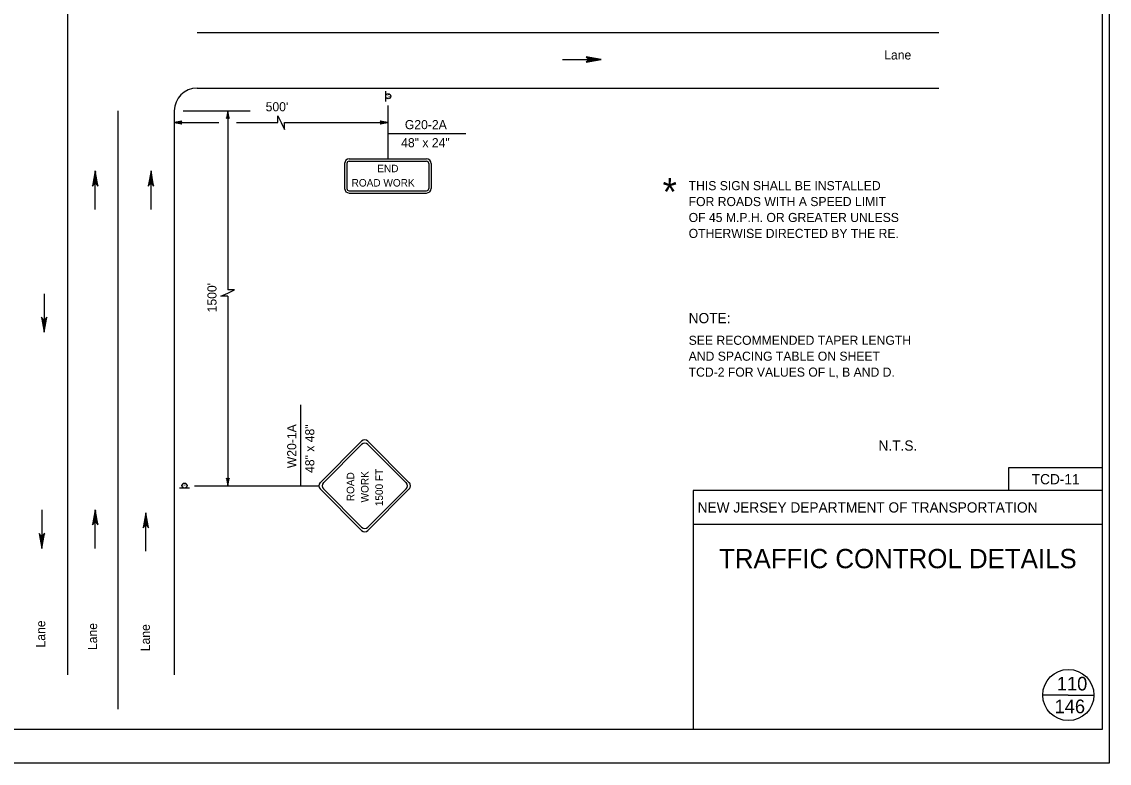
# Model space of a CAD drawing. Extents: x 499945 to 500993, y 499985 to 500645.
# Drawn here: x 500514.9 to 500993, y 499985 to 500311.1 of the extents above; entities that cross this region are included whole.
import ezdxf

# ---------------------------------------------------------------- set-up
doc = ezdxf.new("R2010")
doc.units = 0
for name, color, linetype in [('1', 7, 'Continuous'), ('24', 7, 'Continuous'), ('39', 7, 'Continuous'), ('41', 7, 'Continuous'), ('5', 7, 'Continuous'), ('56', 7, 'Continuous'), ('60', 7, 'Continuous'), ('63', 7, 'Continuous')]:
    doc.layers.add(name, color=color, linetype=linetype)

msp = doc.modelspace()

# ---------------------------------------------------------------- linework, layer by layer
at = {"layer": '1'}
for p, q in [((500990, 500000), (500990, 500630)), ((500534.96, 500328.83), (500534.96, 500023.84)), ((500591.91, 500306.34), (500918.09, 500306.34)), ((500591.91, 500281.86), (500918.09, 500281.86)), ((500557.05, 500271.87), (500557.05, 500008.81)), ((500581.92, 500271.87), (500581.92, 500023.84)), ((500585.81, 500271.87), (500615.21, 500271.87)), ((500605.45, 500271.87), (500605.45, 500193.21)), ((500627.43, 500266.74), (500627.43, 500269.74)), ((500627.43, 500269.74), (500628.87, 500266.74)), ((500581.92, 500266.74), (500601.49, 500266.74)), ((500609.33, 500266.74), (500627.43, 500266.74)), ((500628.87, 500266.74), (500630.31, 500263.74)), ((500630.31, 500266.74), (500675.82, 500266.74)), ((500630.31, 500263.74), (500630.31, 500266.74)), ((500602.45, 500190.33), (500605.45, 500191.77)), ((500608.45, 500193.21), (500605.45, 500193.21)), ((500605.45, 500191.77), (500608.45, 500193.21)), ((500605.45, 500190.33), (500602.45, 500190.33)), ((500605.45, 500190.33), (500605.45, 500107)), ((500990, 500114.84), (500948.66, 500114.84)), ((500948.66, 500114.84), (500948.66, 500105)), ((500590.82, 500107), (500645.52, 500107)), ((500990, 500105), (500810, 500105)), ((500810, 500105), (500810, 500000)), ((500990, 500090), (500810, 500090)), ((500975, 500015), (500963.75, 500015)), ((500975, 500015), (500986.25, 500015)), ((500000, 500000), (500990, 500000)), ((500993, 499985), (499944.83, 499985))]:
    msp.add_line(p, q, dxfattribs=at)
msp.add_circle((500975, 500015), 11.25, dxfattribs=at)
msp.add_arc((500591.91, 500271.87), 9.99, 90, 180, dxfattribs=at)
at = {"layer": '24'}
for p, q in [((500752.63, 500294.47), (500764.56, 500294.47)), ((500547.2, 500228.46), (500547.2, 500240.38)), ((500571.68, 500228.46), (500571.68, 500240.38)), ((500524.72, 500191.49), (500524.72, 500179.56)), ((500523.7, 500096.46), (500523.7, 500084.53)), ((500547.2, 500079.47), (500547.2, 500091.4)), ((500569.4, 500078.2), (500569.4, 500090.13))]:
    msp.add_line(p, q, dxfattribs=at)
for points in [[(500769.62, 500294.47), (500762.97, 500295.64), (500764.56, 500294.47), (500763, 500293.31), (500769.62, 500294.47), (500769.17, 500294.45), (500763.15, 500295.56), (500764.68, 500294.45), (500763.27, 500293.4), (500768.94, 500294.43), (500768.71, 500294.47), (500763.56, 500295.38), (500764.71, 500294.45), (500763.52, 500293.55), (500768.61, 500294.47), (500768.39, 500294.43), (500763.88, 500295.25), (500764.76, 500294.47), (500763.87, 500293.66), (500767.75, 500294.43), (500767.38, 500294.43), (500764.22, 500295.08), (500764.83, 500294.49), (500764.17, 500293.82), (500767.31, 500294.47), (500766.95, 500294.49), (500764.58, 500294.89), (500765.04, 500294.43), (500764.54, 500293.98), (500766.63, 500294.47), (500766.29, 500294.5), (500764.87, 500294.77), (500765.1, 500294.45), (500764.71, 500294.1), (500766.12, 500294.47), (500765.19, 500294.69), (500765.32, 500294.43), (500764.92, 500294.18), (500765.88, 500294.43), (500765.27, 500294.59), (500765.53, 500294.39), (500765.24, 500294.27), (500765.53, 500294.45), (500765.38, 500294.49)], [(500605.45, 500271.87), (500604.86, 500268.55), (500605.45, 500269.34), (500606.03, 500268.56), (500605.45, 500271.87), (500605.46, 500271.65), (500604.91, 500268.64), (500605.46, 500269.4), (500605.98, 500268.7), (500605.47, 500271.53), (500605.45, 500271.42), (500604.99, 500268.84), (500605.46, 500269.42), (500605.91, 500268.83), (500605.45, 500271.37), (500605.47, 500271.26), (500605.06, 500269.01), (500605.45, 500269.44), (500605.86, 500269), (500605.47, 500270.94), (500605.47, 500270.75), (500605.14, 500269.17), (500605.44, 500269.48), (500605.77, 500269.15), (500605.45, 500270.72), (500605.44, 500270.54), (500605.24, 500269.35), (500605.47, 500269.58), (500605.7, 500269.33), (500605.45, 500270.38), (500605.43, 500270.21), (500605.3, 500269.5), (500605.46, 500269.61), (500605.64, 500269.42), (500605.45, 500270.12), (500605.34, 500269.66), (500605.47, 500269.72), (500605.59, 500269.52), (500605.47, 500270.01), (500605.39, 500269.7), (500605.49, 500269.83), (500605.55, 500269.68), (500605.46, 500269.83), (500605.44, 500269.75)], [(500581.92, 500266.74), (500585.25, 500266.15), (500584.45, 500266.74), (500585.23, 500267.32), (500581.92, 500266.74), (500582.14, 500266.74), (500585.15, 500266.19), (500584.39, 500266.75), (500585.09, 500267.27), (500582.26, 500266.75), (500582.37, 500266.74), (500584.95, 500266.28), (500584.37, 500266.74), (500584.97, 500267.2), (500582.42, 500266.74), (500582.53, 500266.75), (500584.79, 500266.35), (500584.35, 500266.74), (500584.8, 500267.14), (500582.85, 500266.75), (500583.04, 500266.75), (500584.62, 500266.43), (500584.31, 500266.73), (500584.64, 500267.06), (500583.08, 500266.74), (500583.25, 500266.73), (500584.44, 500266.52), (500584.21, 500266.75), (500584.46, 500266.98), (500583.42, 500266.74), (500583.58, 500266.72), (500584.3, 500266.58), (500584.18, 500266.75), (500584.37, 500266.92), (500583.67, 500266.74), (500584.14, 500266.63), (500584.07, 500266.75), (500584.27, 500266.88), (500583.79, 500266.75), (500584.09, 500266.68), (500583.96, 500266.78), (500584.11, 500266.84), (500583.97, 500266.75), (500584.04, 500266.73)], [(500675.82, 500266.74), (500672.49, 500267.33), (500673.29, 500266.74), (500672.51, 500266.16), (500675.82, 500266.74), (500675.6, 500266.73), (500672.59, 500267.28), (500673.35, 500266.73), (500672.64, 500266.2), (500675.48, 500266.72), (500675.37, 500266.74), (500672.79, 500267.2), (500673.37, 500266.73), (500672.77, 500266.28), (500675.31, 500266.74), (500675.2, 500266.72), (500672.95, 500267.13), (500673.39, 500266.74), (500672.94, 500266.33), (500674.88, 500266.72), (500674.7, 500266.72), (500673.12, 500267.04), (500673.42, 500266.75), (500673.09, 500266.42), (500674.66, 500266.74), (500674.48, 500266.75), (500673.3, 500266.95), (500673.53, 500266.72), (500673.28, 500266.49), (500674.32, 500266.74), (500674.15, 500266.75), (500673.44, 500266.89), (500673.56, 500266.73), (500673.36, 500266.55), (500674.07, 500266.74), (500673.6, 500266.85), (500673.67, 500266.72), (500673.47, 500266.59), (500673.95, 500266.72), (500673.65, 500266.8), (500673.77, 500266.7), (500673.63, 500266.64), (500673.77, 500266.73), (500673.7, 500266.75)], [(500547.2, 500245.44), (500546.02, 500238.8), (500547.2, 500240.38), (500548.35, 500238.83), (500547.2, 500245.44), (500547.21, 500245), (500546.11, 500238.98), (500547.21, 500240.51), (500548.26, 500239.1), (500547.23, 500244.76), (500547.2, 500244.54), (500546.28, 500239.39), (500547.21, 500240.54), (500548.11, 500239.35), (500547.2, 500244.44), (500547.23, 500244.22), (500546.42, 500239.71), (500547.2, 500240.59), (500548.01, 500239.69), (500547.23, 500243.58), (500547.23, 500243.2), (500546.59, 500240.05), (500547.18, 500240.66), (500547.84, 500240), (500547.2, 500243.14), (500547.18, 500242.78), (500546.77, 500240.41), (500547.23, 500240.86), (500547.69, 500240.37), (500547.2, 500242.46), (500547.16, 500242.12), (500546.89, 500240.7), (500547.21, 500240.93), (500547.57, 500240.54), (500547.2, 500241.95), (500546.98, 500241.02), (500547.23, 500241.15), (500547.49, 500240.74), (500547.23, 500241.71), (500547.08, 500241.1), (500547.28, 500241.36), (500547.4, 500241.07), (500547.21, 500241.36), (500547.18, 500241.2)], [(500571.68, 500245.44), (500570.5, 500238.8), (500571.68, 500240.38), (500572.84, 500238.83), (500571.68, 500245.44), (500571.69, 500245), (500570.59, 500238.98), (500571.69, 500240.51), (500572.75, 500239.1), (500571.71, 500244.76), (500571.68, 500244.54), (500570.76, 500239.39), (500571.69, 500240.54), (500572.6, 500239.35), (500571.68, 500244.44), (500571.71, 500244.22), (500570.9, 500239.71), (500571.68, 500240.59), (500572.49, 500239.69), (500571.71, 500243.58), (500571.71, 500243.2), (500571.07, 500240.05), (500571.66, 500240.66), (500572.32, 500240), (500571.68, 500243.14), (500571.66, 500242.78), (500571.25, 500240.41), (500571.71, 500240.86), (500572.17, 500240.37), (500571.68, 500242.46), (500571.65, 500242.12), (500571.37, 500240.7), (500571.69, 500240.93), (500572.05, 500240.54), (500571.68, 500241.95), (500571.46, 500241.02), (500571.71, 500241.15), (500571.97, 500240.74), (500571.71, 500241.71), (500571.56, 500241.1), (500571.76, 500241.36), (500571.88, 500241.07), (500571.69, 500241.36), (500571.66, 500241.2)], [(500524.72, 500174.5), (500525.89, 500181.15), (500524.72, 500179.56), (500523.56, 500181.11), (500524.72, 500174.5), (500524.7, 500174.94), (500525.8, 500180.96), (500524.7, 500179.43), (500523.65, 500180.84), (500524.68, 500175.18), (500524.72, 500175.4), (500525.63, 500180.56), (500524.7, 500179.4), (500523.8, 500180.59), (500524.72, 500175.5), (500524.68, 500175.72), (500525.5, 500180.23), (500524.72, 500179.35), (500523.9, 500180.25), (500524.68, 500176.36), (500524.68, 500176.74), (500525.33, 500179.89), (500524.73, 500179.28), (500524.07, 500179.94), (500524.72, 500176.81), (500524.74, 500177.16), (500525.14, 500179.53), (500524.68, 500179.08), (500524.23, 500179.57), (500524.72, 500177.49), (500524.75, 500177.82), (500525.02, 500179.25), (500524.7, 500179.01), (500524.35, 500179.4), (500524.72, 500178), (500524.94, 500178.92), (500524.68, 500178.79), (500524.43, 500179.2), (500524.68, 500178.23), (500524.83, 500178.84), (500524.63, 500178.58), (500524.51, 500178.88), (500524.7, 500178.58), (500524.73, 500178.74)], [(500605.45, 500107), (500606.04, 500110.32), (500605.45, 500109.53), (500604.87, 500110.3), (500605.45, 500107), (500605.44, 500107.22), (500606, 500110.23), (500605.44, 500109.46), (500604.92, 500110.17), (500605.43, 500107.34), (500605.45, 500107.45), (500605.91, 500110.03), (500605.44, 500109.45), (500604.99, 500110.04), (500605.45, 500107.5), (500605.43, 500107.61), (500605.84, 500109.86), (500605.45, 500109.42), (500605.05, 500109.87), (500605.43, 500107.93), (500605.43, 500108.12), (500605.76, 500109.69), (500605.46, 500109.39), (500605.13, 500109.72), (500605.45, 500108.15), (500605.46, 500108.33), (500605.66, 500109.51), (500605.43, 500109.29), (500605.21, 500109.53), (500605.45, 500108.49), (500605.47, 500108.66), (500605.6, 500109.37), (500605.44, 500109.25), (500605.27, 500109.45), (500605.45, 500108.74), (500605.56, 500109.21), (500605.43, 500109.14), (500605.31, 500109.35), (500605.43, 500108.86), (500605.51, 500109.17), (500605.41, 500109.04), (500605.35, 500109.19), (500605.44, 500109.04), (500605.46, 500109.12)], [(500547.2, 500096.46), (500546.02, 500089.81), (500547.2, 500091.4), (500548.35, 500089.85), (500547.2, 500096.46), (500547.21, 500096.02), (500546.11, 500090), (500547.21, 500091.52), (500548.26, 500090.12), (500547.23, 500095.78), (500547.2, 500095.56), (500546.28, 500090.4), (500547.21, 500091.56), (500548.11, 500090.37), (500547.2, 500095.46), (500547.23, 500095.24), (500546.42, 500090.73), (500547.2, 500091.61), (500548.01, 500090.71), (500547.23, 500094.59), (500547.23, 500094.22), (500546.59, 500091.06), (500547.18, 500091.68), (500547.84, 500091.02), (500547.2, 500094.15), (500547.18, 500093.8), (500546.77, 500091.42), (500547.23, 500091.88), (500547.69, 500091.39), (500547.2, 500093.47), (500547.16, 500093.14), (500546.89, 500091.71), (500547.21, 500091.95), (500547.57, 500091.56), (500547.2, 500092.96), (500546.98, 500092.03), (500547.23, 500092.17), (500547.49, 500091.76), (500547.23, 500092.73), (500547.08, 500092.12), (500547.28, 500092.38), (500547.4, 500092.08), (500547.21, 500092.37), (500547.18, 500092.22)], [(500569.4, 500095.19), (500568.22, 500088.54), (500569.4, 500090.13), (500570.55, 500088.58), (500569.4, 500095.19), (500569.41, 500094.75), (500568.31, 500088.73), (500569.41, 500090.26), (500570.46, 500088.85), (500569.43, 500094.51), (500569.4, 500094.29), (500568.48, 500089.13), (500569.41, 500090.29), (500570.31, 500089.1), (500569.4, 500094.19), (500569.43, 500093.97), (500568.62, 500089.46), (500569.4, 500090.34), (500570.21, 500089.44), (500569.43, 500093.33), (500569.43, 500092.95), (500568.78, 500089.79), (500569.38, 500090.41), (500570.04, 500089.75), (500569.4, 500092.88), (500569.38, 500092.53), (500568.97, 500090.16), (500569.43, 500090.61), (500569.89, 500090.12), (500569.4, 500092.2), (500569.36, 500091.87), (500569.09, 500090.44), (500569.41, 500090.68), (500569.77, 500090.29), (500569.4, 500091.69), (500569.18, 500090.77), (500569.43, 500090.9), (500569.69, 500090.49), (500569.43, 500091.46), (500569.28, 500090.85), (500569.48, 500091.11), (500569.6, 500090.81), (500569.41, 500091.11), (500569.38, 500090.95)], [(500523.7, 500079.47), (500524.88, 500086.12), (500523.7, 500084.53), (500522.54, 500086.09), (500523.7, 500079.47), (500523.69, 500079.91), (500524.79, 500085.93), (500523.69, 500084.41), (500522.64, 500085.82), (500523.67, 500080.15), (500523.7, 500080.37), (500524.62, 500085.53), (500523.69, 500084.37), (500522.79, 500085.56), (500523.7, 500080.48), (500523.67, 500080.7), (500524.48, 500085.2), (500523.7, 500084.33), (500522.89, 500085.22), (500523.67, 500081.34), (500523.67, 500081.71), (500524.31, 500084.87), (500523.72, 500084.26), (500523.06, 500084.92), (500523.7, 500081.78), (500523.72, 500082.14), (500524.13, 500084.51), (500523.67, 500084.05), (500523.21, 500084.55), (500523.7, 500082.46), (500523.73, 500082.8), (500524.01, 500084.22), (500523.69, 500083.99), (500523.33, 500084.38), (500523.7, 500082.97), (500523.92, 500083.9), (500523.67, 500083.77), (500523.41, 500084.17), (500523.67, 500083.2), (500523.82, 500083.81), (500523.62, 500083.56), (500523.5, 500083.85), (500523.69, 500083.56), (500523.72, 500083.71)]]:
    msp.add_lwpolyline(points, dxfattribs=at)
at = {"layer": '41'}
msp.add_line((500969.33, 500109.92), (500969.33, 500109.92), dxfattribs=at)
msp.add_lwpolyline([(499944.83, 500645), (500993, 500645), (500993, 499985), (499944.83, 499985)], close=True, dxfattribs=at)
at = {"layer": '5'}
for p, q in [((500675.82, 500274.29), (500675.82, 500250.75)), ((500675.82, 500261.86), (500710.04, 500261.86)), ((500637.52, 500107), (500637.52, 500142.64))]:
    msp.add_line(p, q, dxfattribs=at)
at = {"layer": '56'}
for p, q in [((500674.88, 500276.04), (500674.88, 500280.54)), ((500656.83, 500248.75), (500656.83, 500237.76)), ((500657.83, 500248.75), (500657.83, 500237.76)), ((500658.83, 500250.75), (500692.8, 500250.75)), ((500658.83, 500249.75), (500692.8, 500249.75)), ((500693.8, 500248.75), (500693.8, 500237.76)), ((500694.8, 500248.75), (500694.8, 500237.76)), ((500658.83, 500236.76), (500692.8, 500236.76)), ((500658.83, 500235.76), (500692.8, 500235.76)), ((500646.09, 500108.38), (500664.29, 500126.58)), ((500647.48, 500108.38), (500664.29, 500125.2)), ((500685.26, 500108.38), (500667.06, 500126.58)), ((500683.88, 500108.38), (500667.06, 500125.2)), ((500588.66, 500105.97), (500584.16, 500105.97)), ((500664.29, 500087.41), (500646.09, 500105.61)), ((500664.29, 500088.79), (500647.48, 500105.61)), ((500667.06, 500088.79), (500683.88, 500105.61)), ((500667.06, 500087.41), (500685.26, 500105.61))]:
    msp.add_line(p, q, dxfattribs=at)
for centre in [(500676, 500278.29), (500586.41, 500107.1)]:
    msp.add_circle(centre, 1.12, dxfattribs=at)
for centre, radius, start, end in [((500658.83, 500248.75), 2, 90, 180), ((500658.83, 500248.75), 0.999, 90, 180), ((500692.8, 500248.75), 2, 0, 90), ((500692.8, 500248.75), 0.999, 0, 90), ((500658.83, 500237.76), 2, 180, 270), ((500658.83, 500237.76), 0.999, 180, 270), ((500692.8, 500237.76), 2, 270, 0), ((500692.8, 500237.76), 0.999, 270, 0), ((500665.68, 500125.2), 1.96, 45, 135), ((500665.68, 500123.81), 1.96, 45, 135), ((500647.48, 500107), 1.96, 135, 225), ((500648.86, 500107), 1.96, 135, 225), ((500682.49, 500107), 1.96, 315, 45), ((500683.88, 500107), 1.96, 315, 45), ((500665.68, 500090.18), 1.96, 225, 315), ((500665.68, 500088.79), 1.96, 225, 315)]:
    msp.add_arc(centre, radius, start, end, dxfattribs=at)
at = {"layer": '60'}
for p, q in [((500675.82, 500250.75), (500675.82, 500250.75)), ((500675.82, 500235.76), (500675.82, 500235.76)), ((500645.52, 500107), (500645.52, 500107)), ((500685.84, 500107), (500685.84, 500107))]:
    msp.add_line(p, q, dxfattribs=at)
for centre in [(500676, 500278.29), (500586.41, 500107.1)]:
    msp.add_circle(centre, 1.12, dxfattribs=at)

# ---------------------------------------------------------------- texts
at = {"layer": '1'}
for s, height, p in [('*', 11.99, (500796.63, 500230.31)), ('THIS SIGN SHALL BE INSTALLED', 4, (500808.08, 500237)), ('FOR ROADS WITH A SPEED LIMIT', 4, (500808.08, 500230)), ('OF 45 M.P.H. OR GREATER UNLESS ', 4, (500808.08, 500223)), ('OTHERWISE DIRECTED BY THE RE.', 4, (500808.08, 500216)), ('N.T.S.', 4.5, (500891.56, 500122.44)), ('TCD-11', 4.5, (500958.92, 500107.67)), ('NEW JERSEY DEPARTMENT OF TRANSPORTATION', 4.5, (500812.02, 500095.25)), ('TRAFFIC CONTROL DETAILS', 8.5, (500821.44, 500070.75))]:
    msp.add_text(s, height=height, dxfattribs=at).set_placement(p)
at = {"layer": '39'}
for s, height, p in [("500'", 4, (500622.09, 500271.7)), ('G20-2A', 4, (500683.29, 500263.83)), ('48" x 24"', 4, (500681.67, 500255.89)), ('END', 3.3, (500671.16, 500244.9)), ('ROAD WORK', 3.3, (500659.89, 500238.6)), ('146', 6, (500968.97, 500007))]:
    msp.add_text(s, height=height, dxfattribs=at).set_placement(p)
for s, height, p in [("1500'", 4, (500600.48, 500183.28)), ('W20-1A', 4, (500635.55, 500114.74)), ('48" x 48"', 4, (500643.49, 500112.66)), ('ROAD', 3.3, (500661.03, 500100.22)), ('WORK', 3.3, (500667.33, 500099.69)), ('1500 FT', 3.3, (500673.63, 500098.03))]:
    msp.add_text(s, height=height, rotation=90, dxfattribs=at).set_placement(p)
at = {"layer": '5'}
for s, height, p in [('Lane', 4, (500894.05, 500294.47)), ('NOTE:', 4.5, (500808.08, 500178.5)), ('SEE RECOMMENDED TAPER LENGTH', 4, (500808.08, 500169)), ('AND SPACING TABLE ON SHEET', 4, (500808.08, 500162)), ('TCD-2 FOR VALUES OF L, B AND D.', 4, (500808.08, 500155))]:
    msp.add_text(s, height=height, dxfattribs=at).set_placement(p)
for p in [(500525.19, 500035.9), (500547.98, 500034.77), (500571.19, 500034.26)]:
    msp.add_text('Lane', height=4, rotation=90, dxfattribs=at).set_placement(p)
at = {"layer": '56'}
msp.add_text('S', height=1.5, dxfattribs=at).set_placement((500675.54, 500277.54))
msp.add_text('S', height=1.5, rotation=90, dxfattribs=at).set_placement((500587.16, 500106.63))
at = {"layer": '63'}
msp.add_text('110', height=6, dxfattribs=at).set_placement((500969.95, 500017))

doc.saveas('drawing.dxf')
